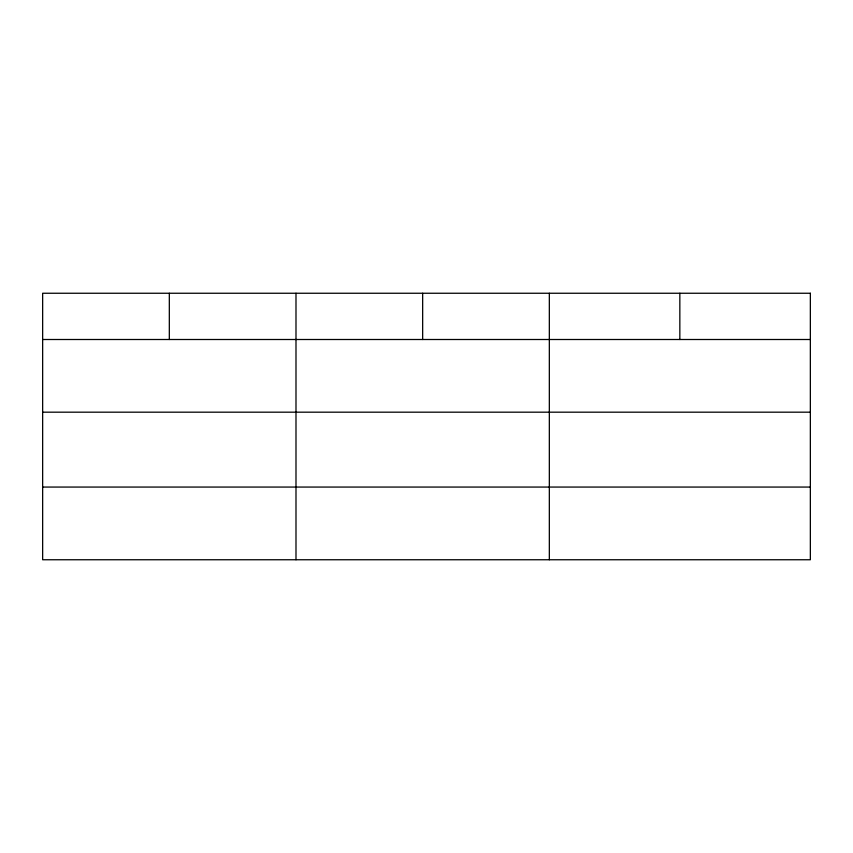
<?xml version="1.0" encoding="UTF-8"?>
<svg xmlns="http://www.w3.org/2000/svg" width="853" height="853" viewBox="0 0 853 853"><rect width="100%" height="100%" fill="white"/><g stroke="black" fill="none" stroke-linecap="round" stroke-linejoin="round"><path stroke-width="1.28" d="M42.65 339.505L810.35 339.505M42.65 412.18L810.35 412.18M42.65 487.063L810.35 487.063M679.841 293.251L679.841 339.505M549.332 293.251L549.332 559.749M422.661 293.251L422.661 339.505M295.991 293.251L295.991 559.749M169.321 293.251L169.321 339.505M810.35 293.251L42.65 293.251L42.65 559.749L810.35 559.749L810.35 293.251"/></g></svg>
